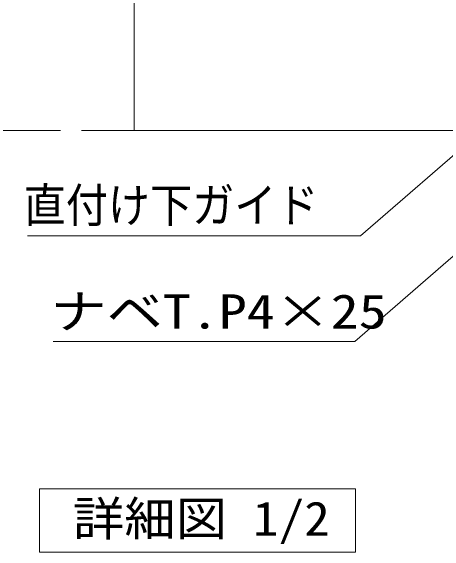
# Model space of a CAD drawing. Units: millimetres, scale not verified. Extents: x -6062 to 6062, y -3045 to 3045.
# Drawn here: x -146 to 266, y -2400 to -1886 of the extents above; entities that cross this region are included whole.
import ezdxf
from ezdxf.enums import TextEntityAlignment as Align

# ---------------------------------------------------------------- set-up
doc = ezdxf.new("R2010")
doc.units = ezdxf.units.MM
doc.header["$LTSCALE"] = 20
for name, color, linetype, lineweight in [('0-2_2寸法-1', 7, 'Continuous', 9), ('0-3_2寸法-3', 7, 'Continuous', 9), ('0-4_3一般', 7, 'Continuous', 9)]:
    doc.layers.add(name, color=color, linetype=linetype, lineweight=lineweight)
doc.styles.add('ＭＳ ゴシック', font='')
doc.styles.get('ＭＳ ゴシック').set_extended_font_data('MS Gothic')

# ---------------------------------------------------------------- blocks, each defined once
blk = doc.blocks.new('グループ-31')
at = {"layer": '0-3_2寸法-3'}
blk.add_lwpolyline([(33363.7, -46800), (39363.7, -46800), (39363.7, -48000), (33363.7, -48000)], close=True, dxfattribs=at)
at = {"layer": '0-3_2寸法-3', "style": 'ＭＳ ゴシック', "width": 1.1}
blk.add_text('詳細図 1/2', height=650.9, dxfattribs=at).set_placement((33996.8, -47884.4), align=Align.BOTTOM_LEFT)
blk = doc.blocks.new('グループ-85')
at = {"layer": '0-4_3一般'}
blk.add_line((34163.7, -40000), (64563.7, -40000), dxfattribs=at)
blk = doc.blocks.new('グループ-86')
at = {"layer": '0-4_3一般'}
blk.add_line((35163.7, 19804.9), (35163.7, -40000), dxfattribs=at)
blk.add_blockref('グループ-85', (0, 0), dxfattribs=at)

msp = doc.modelspace()

# ---------------------------------------------------------------- linework, layer by layer
at = {"layer": '0-2_2寸法-1'}
msp.add_line((-99.32, -2000), (-295.69, -2000), dxfattribs=at)
at = {"layer": '0-3_2寸法-3'}
for points in [[(300.68, -2000), (185.21, -2100), (-130.8, -2100)], [(335.68, -2065.13), (179.95, -2200), (-106.35, -2200)]]:
    msp.add_lwpolyline(points, dxfattribs=at)

# ---------------------------------------------------------------- block references
at = {"layer": '0-3_2寸法-3', "xscale": 0.05, "yscale": 0.05}
msp.add_blockref('グループ-31', (-1787.5, 0), dxfattribs=at)
at = {"layer": '0-4_3一般', "xscale": 0.05, "yscale": 0.05}
msp.add_blockref('グループ-86', (-1787.5, 0), dxfattribs=at)

# ---------------------------------------------------------------- texts
at = {"layer": '0-3_2寸法-3', "style": 'ＭＳ ゴシック'}
for s, width, p in [('直付け下ガイド', 0.9, (-134.25, -2096.83)), ('ナベT.P4×25', 1.2, (-108.85, -2197.61))]:
    msp.add_text(s, height=32.55, dxfattribs=dict(at, width=width)).set_placement(p, align=Align.BOTTOM_LEFT)

doc.saveas('drawing.dxf')
